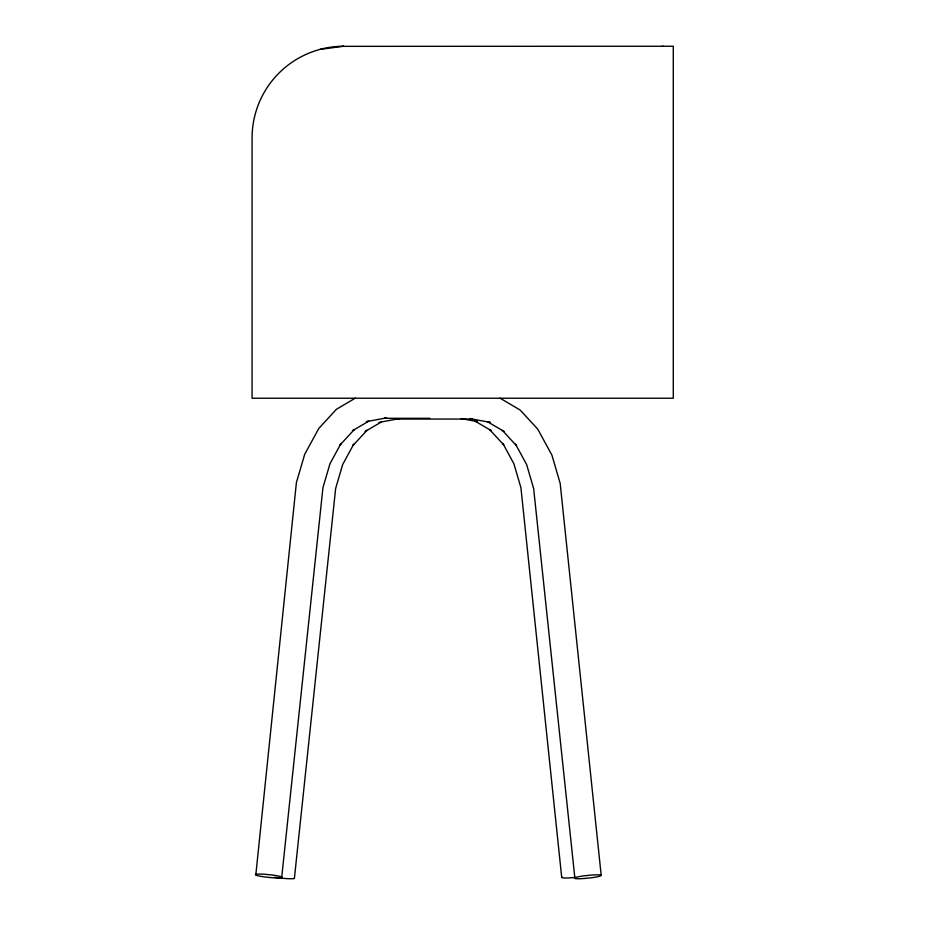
<?xml version="1.0" encoding="UTF-8"?>
<svg xmlns="http://www.w3.org/2000/svg" width="925" height="925" viewBox="0 0 925 925"><rect width="100%" height="100%" fill="white"/><g stroke="black" fill="none" stroke-linecap="round" stroke-linejoin="round"><path stroke-width="1.39" d="M429.755 418.308L384.268 418.308L386.719 417.846L366.3 421.65L368.693 421.199L352.448 430.726L354.275 429.547L340.123 444.902L341.036 443.387L329.936 463.841L322.941 487.729L281.662 877.732A13.667 1.411 6 0 1 272.1 877.732L265.163 877.016A13.274 1.376 6 0 1 255.797 875.05L296.393 482.642L304.707 454.291L318.859 428.356L336.434 409.289L355.304 398.143M274.656 877.293A13.274 1.376 6 0 0 277.87 877.767L284.808 878.484A13.667 1.411 6 0 0 294.381 878.484L335.648 488.481L342.643 464.593L353.743 444.139L352.841 445.653L366.982 430.31L365.155 431.478L381.401 421.962M575.246 877.42L571.777 877.732A13.667 1.411 -6 0 1 562.203 877.732L562.123 877.016M574.413 878.172L574.841 877.767A13.274 1.376 -6 0 1 584.207 875.813L591.133 875.096A13.667 1.411 -6 0 1 600.707 875.096L600.788 875.813A13.274 1.376 -6 0 1 591.422 877.767L584.484 878.484A13.667 1.411 -6 0 1 574.911 878.484L533.632 488.481L526.637 464.593L515.549 444.139L516.451 445.653L502.31 430.31M255.381 874.645L255.867 874.333A13.667 1.411 6 0 1 265.44 874.333L272.378 875.05A13.274 1.376 6 0 1 281.743 877.016L282.16 877.42M379.007 422.401L399.427 418.597M320.062 49.372L343.799 46.25A91.725 91.725 0 0 0 252.074 137.975L252.074 398.236L673.284 398.236L673.284 46.25L343.094 46.343M396.975 419.06L472.317 419.06L469.854 418.597L490.285 422.401L487.891 421.962L504.137 431.478M460.985 418.562L477.578 421.65L475.184 421.199L491.429 430.726L489.591 429.547L503.743 444.902L502.83 443.387L513.93 463.841L520.925 487.729L561.706 877.42M500.055 398.178L520.151 410.041L537.726 429.119L551.878 455.042L560.18 483.393L601.204 875.408M663.098 46.25L662.45 46.25"/></g></svg>
